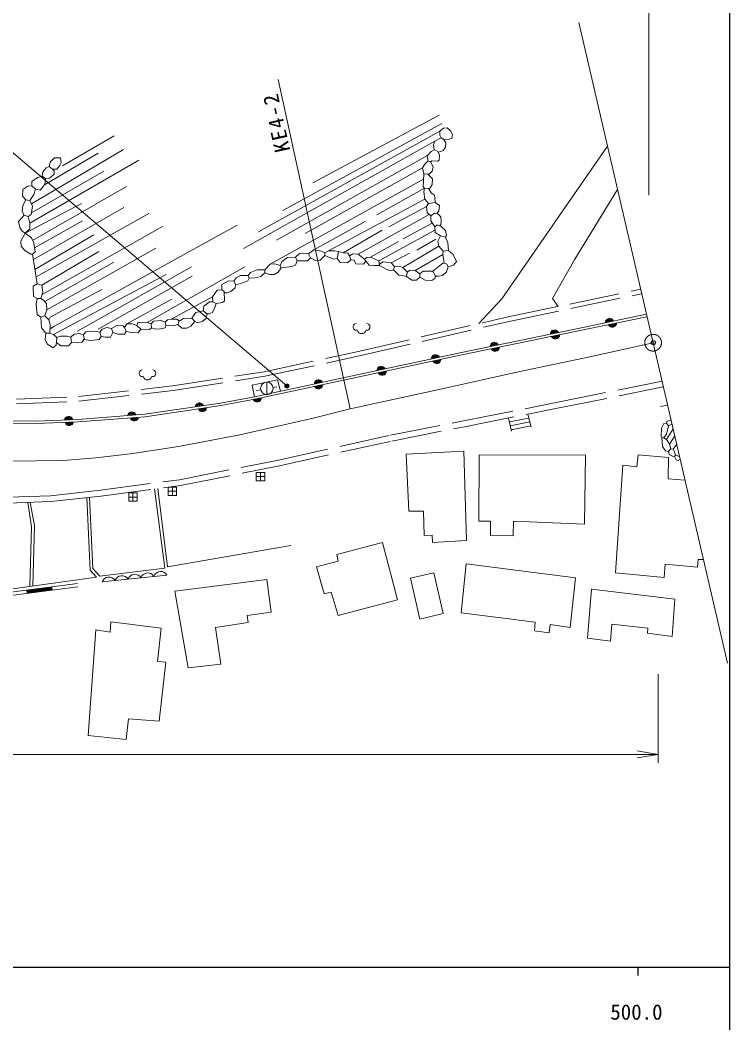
# Model space of a CAD drawing. Units: millimetres, scale not verified. Extents: x 40000 to 680000, y 20000 to 380000.
# Drawn here: x 494320 to 579000, y 198357 to 317904 of the extents above; entities that cross this region are included whole.
import ezdxf
from ezdxf.enums import TextEntityAlignment as Align

# ---------------------------------------------------------------- set-up
doc = ezdxf.new("R2010")
doc.units = ezdxf.units.MM
doc.header["$LTSCALE"] = 1000
doc.header["$PDMODE"] = 32
doc.header["$PDSIZE"] = 500
doc.linetypes.add('CHAIN', pattern=[18.5, 12, -1.5, 3.5, -1.5])
doc.linetypes.add('DASHED', pattern=[7.5, 6, -1.5])
for name, color, linetype, lineweight in [('M-BGD', 7, 'Continuous', 13), ('M-BMK', 2, 'CHAIN', 13), ('M-BMK-OTRS', 5, 'Continuous', 13), ('M-STR-HTXT', 7, 'Continuous', 13), ('M-TTL-BAND', 7, 'Continuous', 25)]:
    doc.layers.add(name, color=color, linetype=linetype, lineweight=lineweight)
doc.layers.add('M-OTRS', color=6, linetype='Continuous')
doc.styles.add('ＭＳ ゴシック', font='')
doc.styles.get('ＭＳ ゴシック').set_extended_font_data('MS Gothic')

# ---------------------------------------------------------------- blocks, each defined once
blk = doc.blocks.new('open_arrow')
at = {"color": 0, "linetype": 'Continuous', "lineweight": -2}
blk.add_lwpolyline([(7.5, 1.25), (0, 0), (7.5, -1.25)], dxfattribs=at)

msp = doc.modelspace()

# ---------------------------------------------------------------- linework, layer by layer
at = {"layer": 'M-BGD'}
for p, q in [((529251, 298483), (544313, 306574)), ((525660, 295195), (544626, 305580)), ((499373, 300523), (505533, 304101)), ((522766, 292650), (544374, 304667)), ((495684, 296003), (506659, 302464)), ((520988, 290663), (543816, 303459)), ((497221, 298264), (503637, 302023)), ((524927, 291674), (542938, 301765)), ((495489, 293700), (508494, 301208)), ((528344, 292475), (542328, 300288)), ((495670, 294942), (504311, 299908)), ((524168, 288799), (542444, 298954)), ((495822, 291646), (507006, 298048)), ((536885, 294705), (542565, 297855)), ((531125, 290409), (542596, 296554)), ((494947, 292507), (501637, 296027)), ((495914, 289373), (506681, 295561)), ((538314, 293275), (542792, 295665)), ((496236, 287315), (509667, 294863)), ((534657, 290006), (543132, 294740)), ((496040, 290753), (501776, 293982)), ((496956, 285190), (511294, 293306)), ((529359, 290502), (535491, 293903)), ((540022, 291834), (543492, 293702)), ((496100, 288186), (503124, 292285)), ((532845, 290161), (537512, 292857)), ((537136, 289200), (543808, 292848)), ((541649, 290485), (543903, 291787)), ((497502, 283365), (510526, 290703)), ((536129, 289634), (539464, 291508)), ((539981, 288415), (544268, 290934)), ((495814, 290012), (496371, 286448)), ((496929, 286293), (503716, 290332)), ((538608, 288952), (540766, 290114)), ((541469, 288043), (544754, 289974)), ((497264, 284360), (505506, 289031)), ((501170, 280812), (514756, 288473)), ((509494, 281860), (521147, 288484)), ((498322, 280405), (511769, 287590)), ((503633, 281050), (514860, 287369)), ((507061, 281690), (512442, 284650)), ((512329, 282247), (517288, 284926)), ((561837, 281346), (569044, 282839)), ((561898, 281053), (569104, 282546)), ((546962, 278281), (561837, 281346)), ((547024, 277988), (561898, 281053)), ((533412, 275378), (546962, 278281)), ((533475, 275085), (547024, 277988)), ((522279, 273010), (533412, 275378)), ((522338, 272716), (533475, 275085)), ((523012, 273817), (522495, 273734)), ((523753, 274744), (523752, 273244)), ((524489, 274106), (524933, 274178)), ((518212, 272244), (522279, 273010)), ((518262, 271948), (522338, 272716)), ((509194, 270920), (518212, 272244)), ((509228, 270622), (518262, 271948)), ((570719, 271848), (571565, 271983)), ((496226, 270109), (501199, 270294)), ((501199, 270294), (509194, 270920)), ((501217, 269995), (509228, 270622)), ((552573, 270466), (552924, 268908)), ((552680, 269992), (555027, 270452)), ((554910, 270928), (555295, 269357)), ((487738, 269857), (496230, 269809)), ((487743, 270157), (496226, 270109)), ((496230, 269809), (501217, 269995)), ((552780, 269548), (555130, 270029)), ((552891, 269056), (555250, 269540)), ((571416, 267910), (572213, 269191)), ((571794, 267353), (572413, 268332)), ((572242, 266767), (572645, 267332)), ((572510, 266023), (572979, 265895)), ((523503, 263991), (522503, 263991)), ((522503, 263991), (522503, 262991)), ((523503, 263491), (522503, 263491)), ((523003, 262991), (523003, 263991)), ((523503, 262991), (523503, 263991)), ((512995, 262236), (511995, 262236)), ((511995, 262236), (511995, 261236)), ((512495, 261236), (512495, 262236)), ((512995, 261236), (512995, 262236)), ((522503, 262991), (523503, 262991)), ((508277, 261540), (507277, 261540)), ((507277, 261540), (507277, 260540)), ((508277, 261040), (507277, 261040)), ((507777, 260540), (507777, 261540)), ((508277, 260540), (508277, 261540)), ((512995, 261736), (511995, 261736)), ((511995, 261236), (512995, 261236)), ((507277, 260540), (508277, 260540)), ((504118, 250924), (511833, 251748)), ((480254, 248044), (501167, 250727)), ((480305, 247647), (501218, 250330)), ((495133, 249953), (495183, 249556)), ((495143, 249873), (498118, 250255)), ((495153, 249794), (498128, 250176)), ((495163, 249715), (498139, 250097)), ((495173, 249635), (498149, 250017)), ((498159, 249938), (498108, 250335))]:
    msp.add_line(p, q, dxfattribs=at)
at = {"layer": 'M-BGD', "linetype": 'DASHED'}
for p, q in [((552546, 282525), (568354, 285808)), ((552664, 281988), (568466, 285270)), ((534870, 278450), (552546, 282525)), ((534990, 277913), (552664, 281988)), ((523435, 275976), (534870, 278450)), ((523535, 275435), (534990, 277913)), ((512523, 274305), (523435, 275976)), ((512596, 273760), (523535, 275435)), ((501298, 273017), (512523, 274305)), ((558284, 272310), (570898, 274856)), ((558422, 271623), (571036, 274170)), ((493907, 272705), (501298, 273017)), ((501341, 272468), (512596, 273760)), ((493916, 272155), (501341, 272468)), ((547198, 270115), (558284, 272310)), ((547333, 269429), (558422, 271623)), ((538517, 268409), (547198, 270115)), ((538660, 267723), (547333, 269429)), ((525130, 265448), (538517, 268409)), ((525273, 264763), (538660, 267723)), ((513346, 263114), (525130, 265448)), ((513460, 262423), (525273, 264763)), ((503898, 261861), (513346, 263114)), ((497937, 261200), (503898, 261861)), ((503983, 261166), (513460, 262423)), ((492917, 261026), (497937, 261200)), ((497988, 260501), (503983, 261166)), ((492921, 260326), (497988, 260501))]:
    msp.add_line(p, q, dxfattribs=at)
at = {"layer": 'M-BGD'}
for points in [[(544560, 303861), (544374, 304182), (544374, 304667), (544829, 305029), (545252, 305070), (545665, 304698), (545903, 304243), (545841, 303799), (545500, 303686), (544890, 303665)], [(543723, 302446), (543620, 303077), (543816, 303459), (544560, 303861), (544890, 303665), (545118, 303273), (545086, 302746), (544787, 302343), (544508, 302229), (544190, 302143)], [(549028, 281714), (551775, 284678), (564393, 302862)], [(542969, 301083), (542938, 301765), (543361, 302240), (543723, 302446), (544126, 302271), (544343, 301837), (544332, 301196), (544126, 301083), (543475, 301135), (543299, 301011)], [(497799, 300455), (497427, 300300), (497055, 299804), (496962, 299308), (497365, 299014), (497830, 299045), (498372, 299525), (498372, 299928), (498186, 300129)], [(542473, 299575), (542328, 300288), (542586, 300742), (542969, 301083), (543299, 301011), (543588, 300422), (543495, 299874), (543054, 299455)], [(496962, 299308), (496420, 299154), (495738, 298642), (495738, 298131), (496172, 297744), (496730, 297635), (497163, 298131), (497318, 298487), (497365, 299014)], [(542565, 297855), (542400, 298005), (542473, 299575), (542968, 299544), (543505, 298986), (543485, 298294), (543115, 297715)], [(495738, 298131), (495242, 298085), (494653, 297697), (494622, 296892), (494994, 296458), (495505, 296396), (495970, 297124), (496172, 297744)], [(543040, 296048), (542596, 296554), (542472, 297432), (542565, 297855), (543040, 297834), (543381, 297287), (543774, 297018), (543825, 296316), (543825, 296140)], [(558509, 283764), (557814, 284729), (560500, 289400), (565593, 297694)], [(494994, 296458), (494638, 295792), (494560, 295079), (494808, 294630), (495288, 294475), (495629, 294722), (495815, 295714), (495505, 296396)], [(543308, 294581), (542885, 294963), (542792, 295665), (543040, 296048), (543825, 296140), (544362, 295779), (544279, 295107), (544044, 294843)], [(494808, 294630), (494126, 293902), (494296, 293189), (494560, 292755), (494947, 292507), (495474, 293003), (495489, 293700), (495288, 294475)], [(543783, 293238), (543329, 293961), (543308, 294581), (543753, 294890), (544135, 294828), (544507, 294467), (544558, 293909), (544496, 293548), (544349, 293377)], [(497897, 281108), (498346, 281362), (520230, 293455)], [(544455, 292184), (543825, 292577), (543783, 293238), (544073, 293475), (544568, 293300), (545085, 292835), (545178, 292205), (545085, 292029)], [(544785, 290356), (544268, 290934), (544155, 291533), (544455, 292184), (545085, 292029), (545353, 291368), (545446, 290449)], [(528971, 289557), (529560, 289232), (530133, 289278), (530691, 289836), (530676, 290161), (530273, 290362), (529359, 290502), (528739, 290053)], [(525346, 288659), (525563, 289139), (526229, 289604), (527189, 289635), (527375, 289185), (527174, 288705), (526755, 288519), (526105, 288457), (525485, 288349)], [(527375, 289185), (528599, 289201), (528971, 289557), (528739, 290053), (527670, 290084), (527189, 289635)], [(530691, 289836), (531698, 289386), (532148, 289494), (532318, 290300), (531853, 290409), (531125, 290409), (530676, 290161)], [(532148, 289494), (532504, 289014), (533387, 288983), (533759, 289324), (533635, 289804), (533434, 290099), (532845, 290161), (532318, 290300)], [(533759, 289324), (534192, 289278), (534378, 288844), (535276, 288813), (535586, 289154), (535400, 289417), (534657, 290006), (534006, 290022), (533635, 289804)], [(535586, 289154), (535958, 288689), (536531, 288642), (537198, 288642), (537136, 289200), (536129, 289634), (535679, 289619), (535400, 289417)], [(544909, 288906), (544754, 289974), (544785, 290356), (545446, 290449), (545983, 289942), (546375, 289126), (546024, 288682), (545662, 288569), (545373, 288496)], [(521518, 287436), (521813, 287807), (522603, 288133), (523502, 288133), (523502, 287761), (523052, 287327), (522339, 287172), (521658, 287141)], [(523502, 288133), (524168, 288799), (524710, 288845), (525346, 288659), (525485, 288349), (525128, 287838), (524633, 287559), (524075, 287559), (523502, 287761)], [(537180, 288804), (537647, 289097), (538608, 288952), (538969, 288539), (538876, 288146), (538463, 288002), (537998, 288229), (537198, 288642)], [(538876, 288146), (539506, 287485), (540384, 287371), (540518, 287846), (539981, 288415), (539589, 288559), (538969, 288539)], [(543545, 287970), (544754, 288941), (545177, 288848), (545373, 288496), (545197, 287887), (544702, 287474), (544268, 287371), (543896, 287360)], [(519829, 286785), (520093, 287157), (520604, 287451), (521518, 287436), (521658, 287141), (521503, 286816), (520883, 286568), (520046, 286351)], [(540518, 287846), (540828, 288084), (541469, 288043), (542006, 287660), (542016, 287268), (541623, 286896), (541045, 286896), (540384, 287371)], [(542006, 287660), (542419, 287960), (543545, 287970), (543896, 287360), (543813, 287102), (543452, 286854), (542636, 286885), (542016, 287268)], [(497749, 282172), (497905, 282501), (504088, 285800)], [(517319, 284307), (517288, 284926), (517815, 285716), (518404, 285763), (518667, 285561), (518698, 284446), (518450, 284244), (517706, 284105)], [(518404, 285763), (518388, 286367), (519194, 286801), (519829, 286785), (520046, 286351), (519922, 285949), (519473, 285546), (518977, 285375), (518672, 285376)], [(496355, 284698), (496247, 284047), (496355, 282807), (496804, 282497), (497269, 282652), (497502, 283365), (497471, 284124), (497130, 284512), (496789, 284729)], [(516172, 283238), (516234, 283780), (516931, 284307), (517319, 284307), (517706, 284105), (517567, 283640), (517288, 283052), (516869, 282897), (516621, 282897)], [(496804, 282497), (496897, 281227), (497377, 280576), (497889, 280576), (497904, 281599), (497749, 282172), (497269, 282652)], [(511648, 281891), (511896, 282169), (512329, 282247), (513058, 282262), (513290, 281999), (513150, 281611), (512546, 281457), (512050, 281488), (511725, 281550)], [(513150, 281611), (513600, 281177), (514204, 281162), (514684, 281425), (515165, 281952), (514808, 282370), (513832, 282324), (513290, 281999)], [(514808, 282370), (515289, 283036), (516172, 283238), (516621, 282897), (516513, 282324), (516032, 281967), (515459, 281812), (515165, 281952)], [(503823, 280714), (504133, 281071), (504675, 281241), (505248, 281148), (505403, 280668), (505093, 280110), (504458, 280110), (504009, 280172)], [(505248, 281148), (505868, 281489), (506612, 281473), (506767, 281272), (506968, 280776), (506798, 280466), (505976, 280466), (505403, 280668)], [(506767, 281272), (507061, 281690), (507697, 281705), (508270, 281488), (508735, 281070), (508409, 280621), (507665, 280667), (506968, 280776)], [(508270, 281488), (508409, 281876), (509494, 281860), (509974, 281674), (510005, 281225), (509773, 281008), (508735, 281070)], [(509974, 281674), (510253, 282015), (511136, 282077), (511648, 281891), (511725, 281550), (511616, 281224), (511074, 281085), (510501, 281054), (510005, 281225)], [(497377, 280576), (497331, 279786), (497609, 279259), (498245, 278825), (498617, 279150), (498725, 280065), (498322, 280405), (497889, 280576)], [(498656, 279482), (499190, 279088), (500088, 279057), (500445, 279460), (500383, 280111), (499949, 280235), (499159, 280235), (498725, 280065)], [(500383, 280111), (500770, 280452), (501406, 280529), (501902, 280374), (501979, 279878), (501700, 279522), (501173, 279429), (500445, 279460)], [(501902, 280374), (502149, 280746), (503265, 280838), (503823, 280714), (504009, 280172), (503761, 279831), (502738, 279692), (501928, 279812)], [(522279, 273010), (522022, 274371), (525012, 275022), (525399, 273674)], [(571965, 270263), (571490, 270040), (571444, 269870), (571676, 269529), (572084, 269747)], [(571676, 269529), (571428, 268537), (571118, 268119), (570886, 268119), (570793, 268320), (570839, 269265), (571103, 269808), (571444, 269870)], [(570886, 268119), (570954, 267070), (571299, 266547), (571684, 266492), (571946, 266774), (571794, 267353), (571416, 267910), (571118, 268119)], [(571684, 266492), (571767, 266106), (572159, 265906), (572366, 265893), (572510, 266023), (572345, 266505), (572242, 266767), (571946, 266774)], [(550436, 258156), (549041, 258171), (549082, 266096)], [(549082, 266096), (561771, 266048), (561638, 257797), (553178, 258155), (553147, 256435), (550436, 256467), (550436, 258156)], [(573634, 263074), (571626, 263199), (571650, 265756), (568047, 266082), (567908, 264664), (566211, 264827), (565360, 252004), (571147, 251469), (571287, 253049), (575122, 252700), (575192, 253583), (575832, 253613)], [(572366, 265893), (572593, 265486), (572813, 265397), (573063, 265531)], [(502594, 261012), (502994, 252524), (503854, 251626), (511586, 252585), (510378, 262014)], [(510736, 262062), (511903, 252740), (526639, 255284)], [(482211, 260874), (480266, 248275), (503438, 251511), (502671, 252325), (502275, 260976)], [(495496, 250402), (495703, 257495), (495258, 260407)], [(495514, 260415), (496028, 257658), (495849, 250452)]]:
    msp.add_lwpolyline(points, dxfattribs=at)
for points in [[(499132, 301462), (498419, 301477), (497908, 300966), (497799, 300455), (498186, 300129), (498713, 300145), (499085, 300579), (499225, 300873)], [(494947, 292507), (494404, 291562), (494466, 290942), (494900, 290415), (495597, 289997), (495814, 290012), (496109, 290276), (495954, 291360), (495690, 291934)], [(496371, 286448), (495891, 286170), (495937, 284961), (496355, 284698), (496789, 284729), (497053, 285457), (496929, 286293)], [(540382, 266155), (547239, 266526), (547562, 255882), (543526, 255645), (543495, 256502), (542524, 256471), (542432, 259374), (540707, 259343)], [(529670, 252715), (530583, 249523), (531451, 249709), (532256, 246920), (539353, 248809), (537572, 255642), (532103, 254187), (532257, 253412)], [(547533, 253069), (560571, 251428), (559942, 245513), (557548, 245839), (557432, 244863), (555666, 245096), (555782, 246118), (546927, 247235)], [(512785, 249814), (514387, 240680), (518268, 241144), (517618, 245514), (521546, 246094), (521406, 246931), (524288, 247325), (523755, 251230)], [(543665, 252012), (544795, 247147), (542022, 246503), (540892, 251368)], [(562472, 250064), (572443, 248877), (572093, 244438), (569149, 244826), (569212, 245415), (564920, 245896), (564749, 243881), (561991, 244223)], [(503362, 245216), (502457, 232627), (506997, 232131), (507245, 234594), (510917, 234330), (511701, 241368), (510709, 241461), (511159, 245397), (505163, 246188), (505070, 244954)]]:
    msp.add_lwpolyline(points, close=True, dxfattribs=at)
for centre, radius in [((523753, 273994), 750), ((526153, 274287), 250), ((526153, 274287), 200), ((526153, 274287), 150), ((526153, 274287), 100), ((526153, 274287), 50), ((526153, 274287), 20)]:
    msp.add_circle(centre, radius, dxfattribs=at)
for centre, radius, start, end in [((564643, 281813), 512, 24.38472, 179.02395), ((564643, 281813), 410, 27.63001, 175.77865), ((534459, 281319), 400, 95.97025, 279.29191), ((535656, 281319), 400, 260.68774, 84.0094), ((558070, 280455), 512, 24.32405, 178.96328), ((564643, 281813), 308, 33.16446, 170.24421), ((564643, 281813), 205, 44.98772, 158.42094), ((564970, 281804), 512, 204.38472, 359.02395), ((564970, 281804), 410, 207.63001, 355.77865), ((564970, 281804), 308, 213.16446, 350.24421), ((564970, 281804), 205, 224.98772, 338.42094), ((535057, 281084), 557, 196.70977, 343.26988), ((558070, 280455), 410, 27.56934, 175.71799), ((558169, 280399), 512, 204.32405, 358.96328), ((558070, 280455), 308, 33.10379, 170.18354), ((558169, 280399), 410, 207.56934, 355.71799), ((558070, 280455), 205, 44.92705, 158.36028), ((558169, 280399), 308, 213.10379, 350.18354), ((558169, 280399), 205, 224.92705, 338.36028), ((550902, 278978), 512, 24.32405, 178.96328), ((550902, 278978), 410, 27.56934, 175.71799), ((550979, 278918), 512, 204.32405, 358.96328), ((550902, 278978), 308, 33.10379, 170.18354), ((550979, 278918), 410, 207.56934, 355.71799), ((550902, 278978), 205, 44.92705, 158.36028), ((550979, 278918), 308, 213.10379, 350.18354), ((550979, 278918), 205, 224.92705, 338.36028), ((543879, 277506), 512, 24.77168, 179.41091), ((543879, 277506), 410, 28.01697, 176.16561), ((544007, 277456), 512, 204.77168, 359.41091), ((543879, 277506), 308, 33.55142, 170.63117), ((544007, 277456), 410, 208.01697, 356.16561), ((543879, 277506), 205, 45.37468, 158.8079), ((544007, 277456), 308, 213.55142, 350.63117), ((544007, 277456), 205, 225.37468, 338.8079), ((508927, 275794), 400, 95.97025, 279.29191), ((510123, 275794), 400, 260.68774, 84.0094), ((537388, 276115), 512, 24.77168, 179.41091), ((537388, 276115), 410, 28.01697, 176.16561), ((537388, 276115), 308, 33.55142, 170.63117), ((537388, 276115), 205, 45.37468, 158.8079), ((509525, 275559), 557, 196.70977, 343.26988), ((529937, 274524), 512, 24.69143, 179.33066), ((537517, 276066), 512, 204.77168, 359.41091), ((537517, 276066), 410, 208.01697, 356.16561), ((537517, 276066), 308, 213.55142, 350.63117), ((537517, 276066), 205, 225.37468, 338.8079), ((529915, 274443), 512, 204.69143, 359.33066), ((529937, 274524), 410, 27.93672, 176.08536), ((529915, 274443), 410, 207.93672, 356.08536), ((529937, 274524), 308, 33.47117, 170.55091), ((529915, 274443), 308, 213.47117, 350.55091), ((529937, 274524), 205, 45.29443, 158.72765), ((529915, 274443), 205, 225.29443, 338.72765), ((522594, 272892), 512, 204.23511, 358.87435), ((522594, 272892), 410, 207.48041, 355.62905), ((522594, 272892), 308, 213.01486, 350.0946), ((522594, 272892), 205, 224.83812, 338.27134), ((515708, 271763), 512, 21.02759, 175.66682), ((515708, 271763), 410, 24.27289, 172.42153), ((515708, 271763), 308, 29.80734, 166.88708), ((515708, 271763), 205, 41.6306, 155.06382), ((516069, 271740), 512, 201.02759, 355.66682), ((516069, 271740), 410, 204.27289, 352.42153), ((516069, 271740), 308, 209.80734, 346.88708), ((516069, 271740), 205, 221.6306, 335.06382), ((500110, 270141), 512, 14.81111, 169.45034), ((500110, 270141), 410, 18.05641, 166.20505), ((500110, 270141), 308, 23.59085, 160.6706), ((500110, 270141), 205, 35.41412, 148.84734), ((507657, 270687), 512, 17.15806, 171.79729), ((507657, 270687), 410, 20.40336, 168.552), ((507657, 270687), 308, 25.9378, 163.01755), ((507948, 270635), 512, 197.15806, 351.79729), ((507657, 270687), 205, 37.76107, 151.19429), ((507948, 270635), 410, 200.40336, 348.552), ((507948, 270635), 308, 205.9378, 343.01755), ((507948, 270635), 205, 217.76107, 331.19429), ((500184, 270075), 512, 195.05554, 349.69478), ((500184, 270075), 410, 198.30084, 346.44948), ((500184, 270075), 308, 203.83529, 340.91503), ((500184, 270075), 205, 215.65855, 329.09177), ((504927, 250657), 852, 30.49594, 161.69237), ((506470, 250821), 852, 30.49594, 161.69237), ((508013, 250986), 852, 30.49594, 161.69237), ((509556, 251151), 852, 30.49594, 161.69237), ((511099, 251316), 852, 30.49594, 161.69237)]:
    msp.add_arc(centre, radius, start, end, dxfattribs=at)
msp.add_point((526153, 274287), dxfattribs=at)
at = {"layer": 'M-BMK'}
msp.add_lwpolyline([(472696, 267073), (474741, 266678), (484332, 265799), (493065, 265327), (499475, 265382), (503345, 265730), (507494, 266183), (513211, 267088), (520532, 268481), (529283, 270467), (533710, 271547), (544662, 273954), (553918, 275992), (562285, 277769), (569833, 279441)], dxfattribs=at)
msp.add_circle((569833, 279441), 1000, dxfattribs=at)
at = {"layer": 'M-BMK-OTRS'}
for p, q in [((569833, 279441), (560966, 317618)), ((578700, 241263), (569833, 279441))]:
    msp.add_line(p, q, dxfattribs=at)
at = {"layer": 'M-OTRS'}
msp.add_point((569855, 279440), dxfattribs=at)
at = {"layer": 'M-STR-HTXT'}
for p, q in [((569324, 297018), (569332, 344199)), ((526153, 274287), (475512, 317352)), ((533710, 271547), (525118, 310814)), ((570444, 239918), (570442, 229358)), ((312617, 230404), (570442, 230358))]:
    msp.add_line(p, q, dxfattribs=at)
at = {"layer": 'M-TTL-BAND'}
for p, q in [((579000, 20000), (579000, 370000)), ((40000, 205000), (579000, 205000)), ((568000, 205000), (568000, 204000))]:
    msp.add_line(p, q, dxfattribs=at)

# ---------------------------------------------------------------- block references
at = {"layer": 'M-STR-HTXT', "xscale": 333, "yscale": 333, "rotation": 180}
msp.add_blockref('open_arrow', (570442, 230358), dxfattribs=at)

# ---------------------------------------------------------------- texts
at = {"layer": 'M-STR-HTXT', "insert": (525657, 302166), "char_height": 1833, "attachment_point": 4, "rotation": 102.343, "style": 'ＭＳ ゴシック'}
msp.add_mtext('\\T1.16;KE4-2', dxfattribs=at)
at = {"layer": 'M-TTL-BAND', "style": 'ＭＳ ゴシック'}
msp.add_text('500.0', height=1833, dxfattribs=at).set_placement((567844, 198195), align=Align.BOTTOM_CENTER)

doc.saveas('drawing.dxf')
